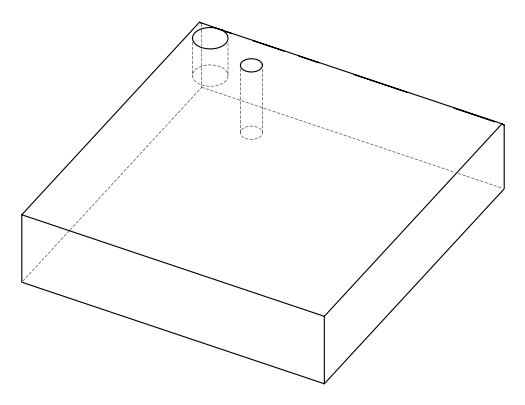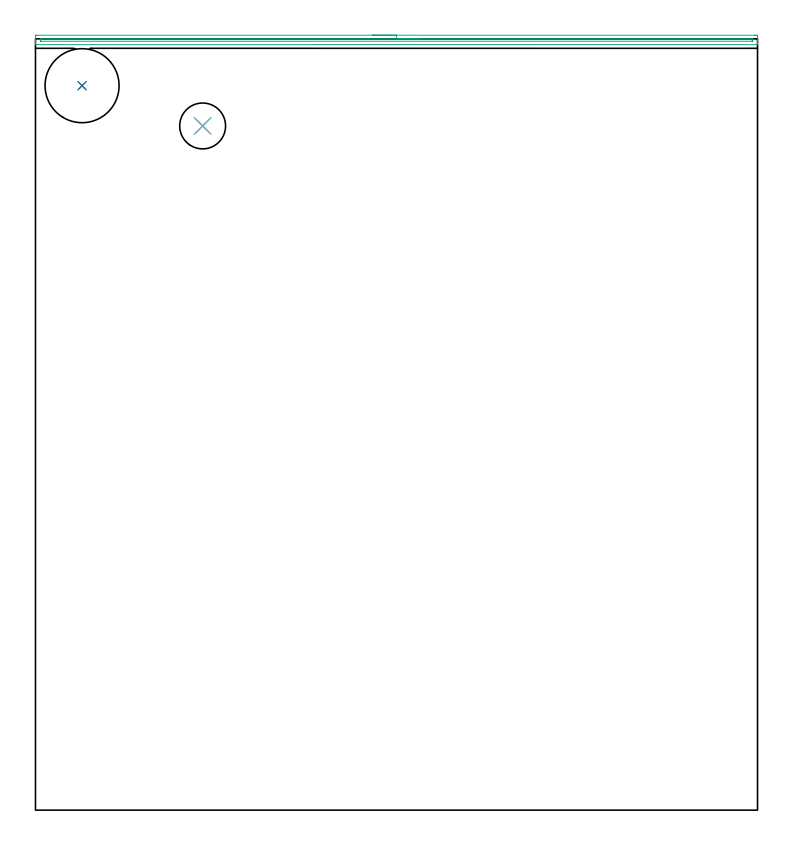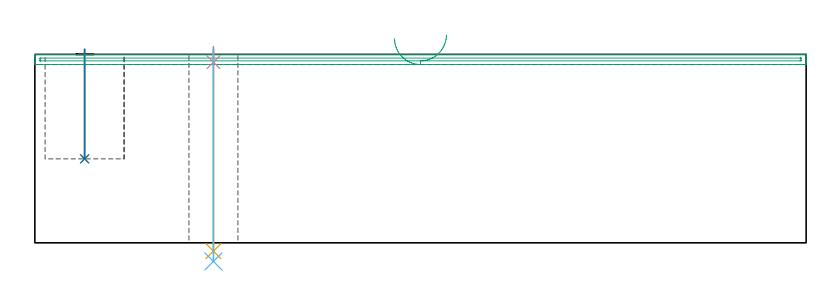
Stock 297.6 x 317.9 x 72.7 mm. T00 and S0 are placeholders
(PLAN: 6 operations, 5 tool changes, 6 min)
(1 INDEXABLE_INSERT_DRILL_BLIND_HOLE_FROM_SOLID | STEP1POCKET | NXT0302_010 | 0.17 min | 11955 mm3)
(2 DRILL_TO_ENLARGE_BLIND_HOLE | STEP1POCKET | UGT0301_381 | 0.17 min | 17472 mm3)
(3 AREA_MILL | FG_CHAMFER_SURFACE | UGT0205_001 | 4.92 min | 2265 mm3)
(4 SPOT_DRILL | STEP1HOLE | NXT0321_9005460120000 | 0.05 min | 184 mm3)
(5 DRILL_THROUGH_HOLE_INTO_CENTER | STEP1HOLE | NXT0301_065 | 0.31 min | 4895 mm3)
(6 DRILL_TO_ENLARGE_THROUGH_HOLE | STEP1HOLE | UGT0301_257 | 0.33 min | 15297 mm3)
(TOOL NXT0302_010 | Index. Insert Drill 19.5mm [880-D1950L25-05] | D19.5 PA176 FL98 Z2)
(TOOL UGT0301_381 | Twist Drill Flat Bottom 30.5 mm | D30.5 PA180 FL175 Z2)
(TOOL UGT0205_001 | Chamfer Mill 20 x 3 x 45 deg. | D20 FL50 Z2)
(TOOL NXT0321_9005460120000 | NC Spot Drill, 142deg, 12mm, Carbide, Uncoated | D12 PA142 FL30 Z2)
(TOOL NXT0301_065 | Carbide Drill 9.4mm [860.1-0940-075A1-MM 2214] | D9.4 PA140 FL98 Z2)
(TOOL UGT0301_257 | Twist Drill 18.9 mm | D18.9 PA118 FL135 Z2)
(OP 1 INDEXABLE_INSERT_DRILL_BLIND_HOLE_FROM_SOLID)
G17 G21 G94 G90
T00 M6
G54
G17 G0 G90 X19.2 Y298.6 S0 M3
G43 Z82.7 H1
G94 G81 G98 Z32.4 F250. R74.7
G80
M5
M2
(OP 2 DRILL_TO_ENLARGE_BLIND_HOLE)
G17 G21 G94 G90
T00 M6
G54
G17 G0 G90 X19.2 Y298.6 S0 M3
G43 Z82.7 H0
G94 G81 G98 Z32.4 F250. R74.7
G80
M5
M2
(OP 3 AREA_MILL)
G17 G21 G94 G90
T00 M6
G54
G17 G0 G90 X138.8 Y319.4 S1061 M3
G43 Z82.7 H0
Z78.8
G94 G1 X138.838 Z77.928 F250.
X138.952 Z77.064
X139.141 Z76.212
X139.403 Z75.38
X139.737 Z74.574
X140.14 Z73.8
X140.609 Z73.064
X141.14 Z72.372
X141.729 Z71.729
X142.372 Z71.14
X143.064 Z70.608
X143.8 Z70.14
X144.574 Z69.737
X145.38 Z69.403
X146.212 Z69.141
X147.064 Z68.952
X147.928 Z68.838
X148.8 Z68.8
X296.381
X296.991 Y319.397 Z68.803
X297.592 Y319.391 Z68.805
X297.6 Y318.789 Z69.405
Y318.222 Z69.975
Y317.896 Z70.3
Y317.329 Z70.867
Y317.004 Z71.192
Y316.352 Z71.847
Y315.945 Z72.254
X297.593 Y315.557 Z72.634
X297.59 Y315.503 Z72.688
X297.437 Y315.5 Z72.7
X0.163
X0.01 Y315.503 Z72.688
X0.007 Y315.557 Z72.634
X0. Y315.945 Z72.254
Y316.352 Z71.847
Y317.004 Z71.192
Y318.222 Z69.975
X0.003 Y318.789 Z69.405
X0.008 Y319.391 Z68.805
X0.609 Y319.4 Z68.8
X148.8
Y317.986 Z70.214
X295.205
X295.584 Y317.979 Z70.221
X295.59 Y317.952 Z70.248
X295.593 Y317.896 Z70.304
X295.599 Y317.503 Z70.697
Y317.004 Z71.196
X295.597 Y316.954 Z71.246
X295.594 Y316.931 Z71.269
X295.592 Y316.924 Z71.276
X295.562 Y316.921 Z71.279
X295.384 Y316.916 Z71.284
X295.295 Y316.914 Z71.286
X2.395
X2.016 Y316.921 Z71.279
X2.01 Y316.948 Z71.252
X2.007 Y317.004 Z71.196
X2.001 Y317.397 Z70.803
Y317.896 Z70.304
X2.003 Y317.946 Z70.254
X2.006 Y317.969 Z70.231
X2.008 Y317.976 Z70.224
X2.038 Y317.979 Z70.221
X2.216 Y317.984 Z70.216
X2.306 Y317.985 Z70.215
X148.8 Y317.986 Z70.214
X149.672 Z70.252
X150.537 Z70.366
X151.388 Z70.555
X152.22 Z70.817
X153.026 Z71.151
X153.8 Z71.554
X154.536 Z72.023
X155.228 Z72.554
X155.871 Z73.143
X156.46 Z73.786
X156.992 Z74.478
X157.46 Z75.214
X157.863 Z75.988
X158.197 Z76.794
X158.459 Z77.626
X158.648 Z78.478
X158.762 Z79.343
X158.8 Z80.214
G0 Z82.7
M5
M2
(OP 4 SPOT_DRILL)
G17 G21 G94 G90
T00 M6
G54
G17 G0 G90 X68.9 Y282. S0 M3
G43 Z82.7 H0
G94 G81 G98 Z69.7 F250. R75.7
G80
M5
M2
(OP 5 DRILL_THROUGH_HOLE_INTO_CENTER)
G17 G21 G94 G90
T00 M6
G54
G17 G0 G90 X68.9 Y282. S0 M3
G43 Z82.7 H1
G94 G73 G98 Z-3.211 F250. Q8.435 R74.7
G80
M5
M2
(OP 6 DRILL_TO_ENLARGE_THROUGH_HOLE)
G17 G21 G94 G90
T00 M6
G54
G17 G0 G90 X68.9 Y282. S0 M3
G43 Z82.7 H0
G94 G73 G98 Z-7.178 F250. Q15.976 R74.7
G80
M5
M2
